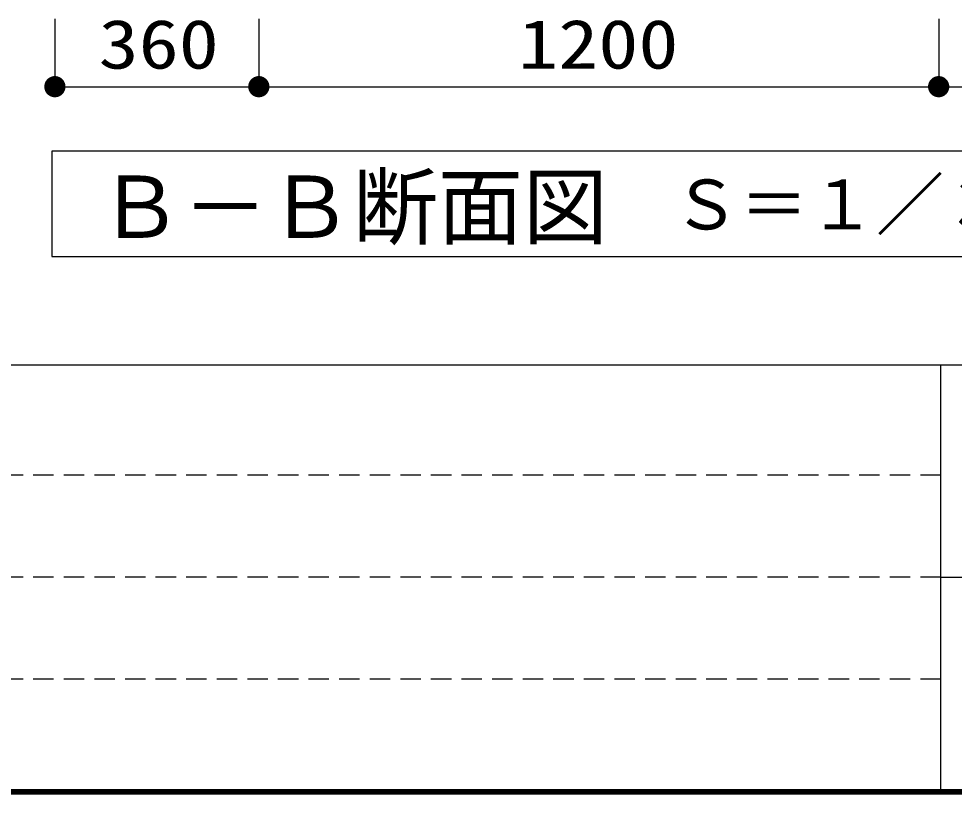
# Model space of a CAD drawing. Units: millimetres, scale not verified. Extents: x -8093 to 8093, y -5792 to 5792.
# Drawn here: x -1703 to -51, y -5792 to -4423 of the extents above; entities that cross this region are included whole.
import ezdxf
from ezdxf.enums import TextEntityAlignment as Align

# ---------------------------------------------------------------- set-up
doc = ezdxf.new("R2010")
doc.units = ezdxf.units.MM
doc.header["$LTSCALE"] = 30
doc.linetypes.add('DASHED1', pattern=[1.8, 1.2, -0.6])
for name, color, linetype, lineweight in [('0-0_Axis_waku', 7, 'Continuous', 25), ('0-1_00クル-フ-0躯体', 3, 'Continuous', 25), ('0-3_00クル-フ-6寸法', 132, 'Continuous', 25)]:
    doc.layers.add(name, color=color, linetype=linetype, lineweight=lineweight)
doc.styles.add('ＭＳ ゴシック', font='')
doc.styles.get('ＭＳ ゴシック').set_extended_font_data('MS Gothic')

msp = doc.modelspace()

# ---------------------------------------------------------------- linework, layer by layer
at = {"layer": '0-0_Axis_waku'}
for p, q in [((-8085, -5034), (8085, -5034)), ((-75.01, -5784), (-75.01, -5034)), ((-75.01, -5409), (8085, -5409)), ((8093.4, -5792.4), (-8093.4, -5792.4)), ((8092.8, -5791.8), (-8092.8, -5791.8)), ((8092.2, -5791.2), (-8092.2, -5791.2)), ((8091.6, -5790.6), (-8091.6, -5790.6)), ((8091, -5790), (-8091, -5790)), ((8090.4, -5789.4), (-8090.4, -5789.4)), ((8089.8, -5788.8), (-8089.8, -5788.8)), ((8089.2, -5788.2), (-8089.2, -5788.2)), ((8088.6, -5787.6), (-8088.6, -5787.6)), ((8088, -5787), (-8088, -5787)), ((8087.4, -5786.4), (-8087.4, -5786.4)), ((8086.8, -5785.8), (-8086.8, -5785.8)), ((8086.2, -5785.2), (-8086.2, -5785.2)), ((8085.6, -5784.6), (-8085.6, -5784.6)), ((-8085, -5784), (8085, -5784))]:
    msp.add_line(p, q, dxfattribs=at)
at = {"layer": '0-0_Axis_waku', "linetype": 'DASHED1'}
for p, q in [((-75, -5229), (-8085, -5229)), ((-75, -5409), (-8085, -5409)), ((-75, -5589), (-8085, -5589))]:
    msp.add_line(p, q, dxfattribs=at)
at = {"layer": '0-1_00クル-フ-0躯体'}
msp.add_lwpolyline([(385.1, -4843.13), (385.1, -4656.82), (-1644.23, -4656.82), (-1644.23, -4843.13)], close=True, dxfattribs=at)
at = {"layer": '0-3_00クル-フ-6寸法', "color": 4}
for p, q in [((-1638.81, -4423.04), (-1638.81, -4543.04)), ((-1278.81, -4423.04), (-1278.81, -4543.04)), ((-1278.81, -4423.04), (-1278.81, -4543.04)), ((-78.81, -4423.04), (-78.81, -4543.04)), ((-78.81, -4423.04), (-78.81, -4543.04)), ((-1638.81, -4543.04), (-1278.81, -4543.04)), ((-1278.81, -4543.04), (-78.81, -4543.04)), ((-78.81, -4543.04), (281.35, -4543.04))]:
    msp.add_line(p, q, dxfattribs=at)
at = {"layer": '0-3_00クル-フ-6寸法'}
for points in [[(-1638.81, -4543.04), (-1644.6, -4525.21), (-1642.32, -4524.62)], [(-1638.81, -4543.04), (-1642.32, -4524.62), (-1639.98, -4524.33)], [(-1638.81, -4543.04), (-1639.98, -4524.33), (-1637.63, -4524.33)], [(-1638.81, -4543.04), (-1637.63, -4524.33), (-1635.29, -4524.62)], [(-1638.81, -4543.04), (-1635.29, -4524.62), (-1633.01, -4525.21)], [(-1278.81, -4543.04), (-1284.6, -4525.21), (-1282.32, -4524.62)], [(-1278.81, -4543.04), (-1284.6, -4525.21), (-1282.32, -4524.62)], [(-1278.81, -4543.04), (-1282.32, -4524.62), (-1279.98, -4524.33)], [(-1278.81, -4543.04), (-1282.32, -4524.62), (-1279.98, -4524.33)], [(-1278.81, -4543.04), (-1279.98, -4524.33), (-1277.63, -4524.33)], [(-1278.81, -4543.04), (-1279.98, -4524.33), (-1277.63, -4524.33)], [(-1278.81, -4543.04), (-1277.63, -4524.33), (-1275.29, -4524.62)], [(-1278.81, -4543.04), (-1277.63, -4524.33), (-1275.29, -4524.62)], [(-1278.81, -4543.04), (-1275.29, -4524.62), (-1273.01, -4525.21)], [(-1278.81, -4543.04), (-1275.29, -4524.62), (-1273.01, -4525.21)], [(-78.81, -4543.04), (-84.6, -4525.21), (-82.32, -4524.62)], [(-78.81, -4543.04), (-84.6, -4525.21), (-82.32, -4524.62)], [(-78.81, -4543.04), (-82.32, -4524.62), (-79.98, -4524.33)], [(-78.81, -4543.04), (-82.32, -4524.62), (-79.98, -4524.33)], [(-78.81, -4543.04), (-79.98, -4524.33), (-77.63, -4524.33)], [(-78.81, -4543.04), (-79.98, -4524.33), (-77.63, -4524.33)], [(-78.81, -4543.04), (-77.63, -4524.33), (-75.29, -4524.62)], [(-78.81, -4543.04), (-77.63, -4524.33), (-75.29, -4524.62)], [(-78.81, -4543.04), (-75.29, -4524.62), (-73.01, -4525.21)], [(-78.81, -4543.04), (-75.29, -4524.62), (-73.01, -4525.21)], [(-1638.81, -4543.04), (-1657.56, -4543.04), (-1657.41, -4540.69)], [(-1638.81, -4543.04), (-1657.41, -4540.69), (-1656.97, -4538.38)], [(-1638.81, -4543.04), (-1656.97, -4538.38), (-1656.24, -4536.14)], [(-1638.81, -4543.04), (-1656.24, -4536.14), (-1655.24, -4534.01)], [(-1638.81, -4543.04), (-1655.24, -4534.01), (-1653.98, -4532.02)], [(-1638.81, -4543.04), (-1653.98, -4532.02), (-1652.48, -4530.2)], [(-1638.81, -4543.04), (-1652.48, -4530.2), (-1650.76, -4528.59)], [(-1638.81, -4543.04), (-1650.76, -4528.59), (-1648.85, -4527.21)], [(-1638.81, -4543.04), (-1648.85, -4527.21), (-1646.79, -4526.07)], [(-1638.81, -4543.04), (-1646.79, -4526.07), (-1644.6, -4525.21)], [(-1638.81, -4543.04), (-1633.01, -4525.21), (-1630.82, -4526.07)], [(-1638.81, -4543.04), (-1630.82, -4526.07), (-1628.76, -4527.21)], [(-1638.81, -4543.04), (-1628.76, -4527.21), (-1626.86, -4528.59)], [(-1638.81, -4543.04), (-1626.86, -4528.59), (-1625.14, -4530.2)], [(-1638.81, -4543.04), (-1625.14, -4530.2), (-1623.64, -4532.02)], [(-1638.81, -4543.04), (-1623.64, -4532.02), (-1622.38, -4534.01)], [(-1638.81, -4543.04), (-1622.38, -4534.01), (-1621.37, -4536.14)], [(-1638.81, -4543.04), (-1621.37, -4536.14), (-1620.65, -4538.38)], [(-1638.81, -4543.04), (-1620.65, -4538.38), (-1620.21, -4540.69)], [(-1638.81, -4543.04), (-1620.21, -4540.69), (-1620.06, -4543.04)], [(-1278.81, -4543.04), (-1297.56, -4543.04), (-1297.41, -4540.69)], [(-1278.81, -4543.04), (-1297.56, -4543.04), (-1297.41, -4540.69)], [(-1278.81, -4543.04), (-1297.41, -4540.69), (-1296.97, -4538.38)], [(-1278.81, -4543.04), (-1297.41, -4540.69), (-1296.97, -4538.38)], [(-1278.81, -4543.04), (-1296.97, -4538.38), (-1296.24, -4536.14)], [(-1278.81, -4543.04), (-1296.97, -4538.38), (-1296.24, -4536.14)], [(-1278.81, -4543.04), (-1296.24, -4536.14), (-1295.24, -4534.01)], [(-1278.81, -4543.04), (-1296.24, -4536.14), (-1295.24, -4534.01)], [(-1278.81, -4543.04), (-1295.24, -4534.01), (-1293.98, -4532.02)], [(-1278.81, -4543.04), (-1295.24, -4534.01), (-1293.98, -4532.02)], [(-1278.81, -4543.04), (-1293.98, -4532.02), (-1292.48, -4530.2)], [(-1278.81, -4543.04), (-1293.98, -4532.02), (-1292.48, -4530.2)], [(-1278.81, -4543.04), (-1292.48, -4530.2), (-1290.76, -4528.59)], [(-1278.81, -4543.04), (-1292.48, -4530.2), (-1290.76, -4528.59)], [(-1278.81, -4543.04), (-1290.76, -4528.59), (-1288.85, -4527.21)], [(-1278.81, -4543.04), (-1290.76, -4528.59), (-1288.85, -4527.21)], [(-1278.81, -4543.04), (-1288.85, -4527.21), (-1286.79, -4526.07)], [(-1278.81, -4543.04), (-1288.85, -4527.21), (-1286.79, -4526.07)], [(-1278.81, -4543.04), (-1286.79, -4526.07), (-1284.6, -4525.21)], [(-1278.81, -4543.04), (-1286.79, -4526.07), (-1284.6, -4525.21)], [(-1278.81, -4543.04), (-1273.01, -4525.21), (-1270.82, -4526.07)], [(-1278.81, -4543.04), (-1273.01, -4525.21), (-1270.82, -4526.07)], [(-1278.81, -4543.04), (-1270.82, -4526.07), (-1268.76, -4527.21)], [(-1278.81, -4543.04), (-1270.82, -4526.07), (-1268.76, -4527.21)], [(-1278.81, -4543.04), (-1268.76, -4527.21), (-1266.86, -4528.59)], [(-1278.81, -4543.04), (-1268.76, -4527.21), (-1266.86, -4528.59)], [(-1278.81, -4543.04), (-1266.86, -4528.59), (-1265.14, -4530.2)], [(-1278.81, -4543.04), (-1266.86, -4528.59), (-1265.14, -4530.2)], [(-1278.81, -4543.04), (-1265.14, -4530.2), (-1263.64, -4532.02)], [(-1278.81, -4543.04), (-1265.14, -4530.2), (-1263.64, -4532.02)], [(-1278.81, -4543.04), (-1263.64, -4532.02), (-1262.38, -4534.01)], [(-1278.81, -4543.04), (-1263.64, -4532.02), (-1262.38, -4534.01)], [(-1278.81, -4543.04), (-1262.38, -4534.01), (-1261.37, -4536.14)], [(-1278.81, -4543.04), (-1262.38, -4534.01), (-1261.37, -4536.14)], [(-1278.81, -4543.04), (-1261.37, -4536.14), (-1260.65, -4538.38)], [(-1278.81, -4543.04), (-1261.37, -4536.14), (-1260.65, -4538.38)], [(-1278.81, -4543.04), (-1260.65, -4538.38), (-1260.21, -4540.69)], [(-1278.81, -4543.04), (-1260.65, -4538.38), (-1260.21, -4540.69)], [(-1278.81, -4543.04), (-1260.21, -4540.69), (-1260.06, -4543.04)], [(-1278.81, -4543.04), (-1260.21, -4540.69), (-1260.06, -4543.04)], [(-78.81, -4543.04), (-97.56, -4543.04), (-97.41, -4540.69)], [(-78.81, -4543.04), (-97.56, -4543.04), (-97.41, -4540.69)], [(-78.81, -4543.04), (-97.41, -4540.69), (-96.97, -4538.38)], [(-78.81, -4543.04), (-97.41, -4540.69), (-96.97, -4538.38)], [(-78.81, -4543.04), (-96.97, -4538.38), (-96.24, -4536.14)], [(-78.81, -4543.04), (-96.97, -4538.38), (-96.24, -4536.14)], [(-78.81, -4543.04), (-96.24, -4536.14), (-95.24, -4534.01)], [(-78.81, -4543.04), (-96.24, -4536.14), (-95.24, -4534.01)], [(-78.81, -4543.04), (-95.24, -4534.01), (-93.98, -4532.02)], [(-78.81, -4543.04), (-95.24, -4534.01), (-93.98, -4532.02)], [(-78.81, -4543.04), (-93.98, -4532.02), (-92.48, -4530.2)], [(-78.81, -4543.04), (-93.98, -4532.02), (-92.48, -4530.2)], [(-78.81, -4543.04), (-92.48, -4530.2), (-90.76, -4528.59)], [(-78.81, -4543.04), (-92.48, -4530.2), (-90.76, -4528.59)], [(-78.81, -4543.04), (-90.76, -4528.59), (-88.85, -4527.21)], [(-78.81, -4543.04), (-90.76, -4528.59), (-88.85, -4527.21)], [(-78.81, -4543.04), (-88.85, -4527.21), (-86.79, -4526.07)], [(-78.81, -4543.04), (-88.85, -4527.21), (-86.79, -4526.07)], [(-78.81, -4543.04), (-86.79, -4526.07), (-84.6, -4525.21)], [(-78.81, -4543.04), (-86.79, -4526.07), (-84.6, -4525.21)], [(-78.81, -4543.04), (-73.01, -4525.21), (-70.82, -4526.07)], [(-78.81, -4543.04), (-73.01, -4525.21), (-70.82, -4526.07)], [(-78.81, -4543.04), (-70.82, -4526.07), (-68.76, -4527.21)], [(-78.81, -4543.04), (-70.82, -4526.07), (-68.76, -4527.21)], [(-78.81, -4543.04), (-68.76, -4527.21), (-66.86, -4528.59)], [(-78.81, -4543.04), (-68.76, -4527.21), (-66.86, -4528.59)], [(-78.81, -4543.04), (-66.86, -4528.59), (-65.14, -4530.2)], [(-78.81, -4543.04), (-66.86, -4528.59), (-65.14, -4530.2)], [(-78.81, -4543.04), (-65.14, -4530.2), (-63.64, -4532.02)], [(-78.81, -4543.04), (-65.14, -4530.2), (-63.64, -4532.02)], [(-78.81, -4543.04), (-63.64, -4532.02), (-62.38, -4534.01)], [(-78.81, -4543.04), (-63.64, -4532.02), (-62.38, -4534.01)], [(-78.81, -4543.04), (-62.38, -4534.01), (-61.37, -4536.14)], [(-78.81, -4543.04), (-62.38, -4534.01), (-61.37, -4536.14)], [(-78.81, -4543.04), (-61.37, -4536.14), (-60.65, -4538.38)], [(-78.81, -4543.04), (-61.37, -4536.14), (-60.65, -4538.38)], [(-78.81, -4543.04), (-60.65, -4538.38), (-60.21, -4540.69)], [(-78.81, -4543.04), (-60.65, -4538.38), (-60.21, -4540.69)], [(-78.81, -4543.04), (-60.21, -4540.69), (-60.06, -4543.04)], [(-78.81, -4543.04), (-60.21, -4540.69), (-60.06, -4543.04)], [(-1638.81, -4543.04), (-1657.41, -4545.39), (-1657.56, -4543.04)], [(-1638.81, -4543.04), (-1656.97, -4547.7), (-1657.41, -4545.39)], [(-1638.81, -4543.04), (-1656.24, -4549.94), (-1656.97, -4547.7)], [(-1638.81, -4543.04), (-1655.24, -4552.07), (-1656.24, -4549.94)], [(-1638.81, -4543.04), (-1653.98, -4554.06), (-1655.24, -4552.07)], [(-1638.81, -4543.04), (-1652.48, -4555.88), (-1653.98, -4554.06)], [(-1638.81, -4543.04), (-1650.76, -4557.49), (-1652.48, -4555.88)], [(-1638.81, -4543.04), (-1648.85, -4558.87), (-1650.76, -4557.49)], [(-1638.81, -4543.04), (-1646.79, -4560.01), (-1648.85, -4558.87)], [(-1638.81, -4543.04), (-1644.6, -4560.87), (-1646.79, -4560.01)], [(-1638.81, -4543.04), (-1642.32, -4561.46), (-1644.6, -4560.87)], [(-1638.81, -4543.04), (-1639.98, -4561.75), (-1642.32, -4561.46)], [(-1638.81, -4543.04), (-1637.63, -4561.75), (-1639.98, -4561.75)], [(-1638.81, -4543.04), (-1635.29, -4561.46), (-1637.63, -4561.75)], [(-1638.81, -4543.04), (-1633.01, -4560.87), (-1635.29, -4561.46)], [(-1638.81, -4543.04), (-1630.82, -4560.01), (-1633.01, -4560.87)], [(-1638.81, -4543.04), (-1628.76, -4558.87), (-1630.82, -4560.01)], [(-1638.81, -4543.04), (-1626.86, -4557.49), (-1628.76, -4558.87)], [(-1638.81, -4543.04), (-1625.14, -4555.88), (-1626.86, -4557.49)], [(-1638.81, -4543.04), (-1623.64, -4554.06), (-1625.14, -4555.88)], [(-1638.81, -4543.04), (-1622.38, -4552.07), (-1623.64, -4554.06)], [(-1638.81, -4543.04), (-1621.37, -4549.94), (-1622.38, -4552.07)], [(-1638.81, -4543.04), (-1620.65, -4547.7), (-1621.37, -4549.94)], [(-1638.81, -4543.04), (-1620.21, -4545.39), (-1620.65, -4547.7)], [(-1638.81, -4543.04), (-1620.06, -4543.04), (-1620.21, -4545.39)], [(-1278.81, -4543.04), (-1297.41, -4545.39), (-1297.56, -4543.04)], [(-1278.81, -4543.04), (-1297.41, -4545.39), (-1297.56, -4543.04)], [(-1278.81, -4543.04), (-1296.97, -4547.7), (-1297.41, -4545.39)], [(-1278.81, -4543.04), (-1296.97, -4547.7), (-1297.41, -4545.39)], [(-1278.81, -4543.04), (-1296.24, -4549.94), (-1296.97, -4547.7)], [(-1278.81, -4543.04), (-1296.24, -4549.94), (-1296.97, -4547.7)], [(-1278.81, -4543.04), (-1295.24, -4552.07), (-1296.24, -4549.94)], [(-1278.81, -4543.04), (-1295.24, -4552.07), (-1296.24, -4549.94)], [(-1278.81, -4543.04), (-1293.98, -4554.06), (-1295.24, -4552.07)], [(-1278.81, -4543.04), (-1293.98, -4554.06), (-1295.24, -4552.07)], [(-1278.81, -4543.04), (-1292.48, -4555.88), (-1293.98, -4554.06)], [(-1278.81, -4543.04), (-1292.48, -4555.88), (-1293.98, -4554.06)], [(-1278.81, -4543.04), (-1290.76, -4557.49), (-1292.48, -4555.88)], [(-1278.81, -4543.04), (-1290.76, -4557.49), (-1292.48, -4555.88)], [(-1278.81, -4543.04), (-1288.85, -4558.87), (-1290.76, -4557.49)], [(-1278.81, -4543.04), (-1288.85, -4558.87), (-1290.76, -4557.49)], [(-1278.81, -4543.04), (-1286.79, -4560.01), (-1288.85, -4558.87)], [(-1278.81, -4543.04), (-1286.79, -4560.01), (-1288.85, -4558.87)], [(-1278.81, -4543.04), (-1284.6, -4560.87), (-1286.79, -4560.01)], [(-1278.81, -4543.04), (-1284.6, -4560.87), (-1286.79, -4560.01)], [(-1278.81, -4543.04), (-1282.32, -4561.46), (-1284.6, -4560.87)], [(-1278.81, -4543.04), (-1282.32, -4561.46), (-1284.6, -4560.87)], [(-1278.81, -4543.04), (-1279.98, -4561.75), (-1282.32, -4561.46)], [(-1278.81, -4543.04), (-1279.98, -4561.75), (-1282.32, -4561.46)], [(-1278.81, -4543.04), (-1277.63, -4561.75), (-1279.98, -4561.75)], [(-1278.81, -4543.04), (-1277.63, -4561.75), (-1279.98, -4561.75)], [(-1278.81, -4543.04), (-1275.29, -4561.46), (-1277.63, -4561.75)], [(-1278.81, -4543.04), (-1273.01, -4560.87), (-1275.29, -4561.46)], [(-1278.81, -4543.04), (-1270.82, -4560.01), (-1273.01, -4560.87)], [(-1278.81, -4543.04), (-1268.76, -4558.87), (-1270.82, -4560.01)], [(-1278.81, -4543.04), (-1266.86, -4557.49), (-1268.76, -4558.87)], [(-1278.81, -4543.04), (-1265.14, -4555.88), (-1266.86, -4557.49)], [(-1278.81, -4543.04), (-1263.64, -4554.06), (-1265.14, -4555.88)], [(-1278.81, -4543.04), (-1262.38, -4552.07), (-1263.64, -4554.06)], [(-1278.81, -4543.04), (-1261.37, -4549.94), (-1262.38, -4552.07)], [(-1278.81, -4543.04), (-1260.65, -4547.7), (-1261.37, -4549.94)], [(-1278.81, -4543.04), (-1260.21, -4545.39), (-1260.65, -4547.7)], [(-1278.81, -4543.04), (-1260.06, -4543.04), (-1260.21, -4545.39)], [(-1278.81, -4543.04), (-1275.29, -4561.46), (-1277.63, -4561.75)], [(-1278.81, -4543.04), (-1273.01, -4560.87), (-1275.29, -4561.46)], [(-1278.81, -4543.04), (-1270.82, -4560.01), (-1273.01, -4560.87)], [(-1278.81, -4543.04), (-1268.76, -4558.87), (-1270.82, -4560.01)], [(-1278.81, -4543.04), (-1266.86, -4557.49), (-1268.76, -4558.87)], [(-1278.81, -4543.04), (-1265.14, -4555.88), (-1266.86, -4557.49)], [(-1278.81, -4543.04), (-1263.64, -4554.06), (-1265.14, -4555.88)], [(-1278.81, -4543.04), (-1262.38, -4552.07), (-1263.64, -4554.06)], [(-1278.81, -4543.04), (-1261.37, -4549.94), (-1262.38, -4552.07)], [(-1278.81, -4543.04), (-1260.65, -4547.7), (-1261.37, -4549.94)], [(-1278.81, -4543.04), (-1260.21, -4545.39), (-1260.65, -4547.7)], [(-1278.81, -4543.04), (-1260.06, -4543.04), (-1260.21, -4545.39)], [(-78.81, -4543.04), (-97.41, -4545.39), (-97.56, -4543.04)], [(-78.81, -4543.04), (-97.41, -4545.39), (-97.56, -4543.04)], [(-78.81, -4543.04), (-96.97, -4547.7), (-97.41, -4545.39)], [(-78.81, -4543.04), (-96.97, -4547.7), (-97.41, -4545.39)], [(-78.81, -4543.04), (-96.24, -4549.94), (-96.97, -4547.7)], [(-78.81, -4543.04), (-96.24, -4549.94), (-96.97, -4547.7)], [(-78.81, -4543.04), (-95.24, -4552.07), (-96.24, -4549.94)], [(-78.81, -4543.04), (-95.24, -4552.07), (-96.24, -4549.94)], [(-78.81, -4543.04), (-93.98, -4554.06), (-95.24, -4552.07)], [(-78.81, -4543.04), (-93.98, -4554.06), (-95.24, -4552.07)], [(-78.81, -4543.04), (-92.48, -4555.88), (-93.98, -4554.06)], [(-78.81, -4543.04), (-92.48, -4555.88), (-93.98, -4554.06)], [(-78.81, -4543.04), (-90.76, -4557.49), (-92.48, -4555.88)], [(-78.81, -4543.04), (-90.76, -4557.49), (-92.48, -4555.88)], [(-78.81, -4543.04), (-88.85, -4558.87), (-90.76, -4557.49)], [(-78.81, -4543.04), (-88.85, -4558.87), (-90.76, -4557.49)], [(-78.81, -4543.04), (-86.79, -4560.01), (-88.85, -4558.87)], [(-78.81, -4543.04), (-86.79, -4560.01), (-88.85, -4558.87)], [(-78.81, -4543.04), (-84.6, -4560.87), (-86.79, -4560.01)], [(-78.81, -4543.04), (-84.6, -4560.87), (-86.79, -4560.01)], [(-78.81, -4543.04), (-82.32, -4561.46), (-84.6, -4560.87)], [(-78.81, -4543.04), (-82.32, -4561.46), (-84.6, -4560.87)], [(-78.81, -4543.04), (-79.98, -4561.75), (-82.32, -4561.46)], [(-78.81, -4543.04), (-79.98, -4561.75), (-82.32, -4561.46)], [(-78.81, -4543.04), (-77.63, -4561.75), (-79.98, -4561.75)], [(-78.81, -4543.04), (-77.63, -4561.75), (-79.98, -4561.75)], [(-78.81, -4543.04), (-75.29, -4561.46), (-77.63, -4561.75)], [(-78.81, -4543.04), (-73.01, -4560.87), (-75.29, -4561.46)], [(-78.81, -4543.04), (-70.82, -4560.01), (-73.01, -4560.87)], [(-78.81, -4543.04), (-68.76, -4558.87), (-70.82, -4560.01)], [(-78.81, -4543.04), (-66.86, -4557.49), (-68.76, -4558.87)], [(-78.81, -4543.04), (-65.14, -4555.88), (-66.86, -4557.49)], [(-78.81, -4543.04), (-63.64, -4554.06), (-65.14, -4555.88)], [(-78.81, -4543.04), (-62.38, -4552.07), (-63.64, -4554.06)], [(-78.81, -4543.04), (-61.37, -4549.94), (-62.38, -4552.07)], [(-78.81, -4543.04), (-60.65, -4547.7), (-61.37, -4549.94)], [(-78.81, -4543.04), (-60.21, -4545.39), (-60.65, -4547.7)], [(-78.81, -4543.04), (-60.06, -4543.04), (-60.21, -4545.39)], [(-78.81, -4543.04), (-75.29, -4561.46), (-77.63, -4561.75)], [(-78.81, -4543.04), (-73.01, -4560.87), (-75.29, -4561.46)], [(-78.81, -4543.04), (-70.82, -4560.01), (-73.01, -4560.87)], [(-78.81, -4543.04), (-68.76, -4558.87), (-70.82, -4560.01)], [(-78.81, -4543.04), (-66.86, -4557.49), (-68.76, -4558.87)], [(-78.81, -4543.04), (-65.14, -4555.88), (-66.86, -4557.49)], [(-78.81, -4543.04), (-63.64, -4554.06), (-65.14, -4555.88)], [(-78.81, -4543.04), (-62.38, -4552.07), (-63.64, -4554.06)], [(-78.81, -4543.04), (-61.37, -4549.94), (-62.38, -4552.07)], [(-78.81, -4543.04), (-60.65, -4547.7), (-61.37, -4549.94)], [(-78.81, -4543.04), (-60.21, -4545.39), (-60.65, -4547.7)], [(-78.81, -4543.04), (-60.06, -4543.04), (-60.21, -4545.39)]]:
    msp.add_solid(points, dxfattribs=at)

# ---------------------------------------------------------------- texts
at = {"layer": '0-1_00クル-フ-0躯体', "color": 4, "style": 'ＭＳ ゴシック'}
for s, height, p in [('Ｂ－Ｂ断面図', 110, (-1562.99, -4843.09)), ('Ｓ＝１／３０', 87.98, (-549.43, -4821.42))]:
    msp.add_text(s, height=height, dxfattribs=at).set_placement(p, align=Align.BOTTOM_LEFT)
at = {"layer": '0-3_00クル-フ-6寸法', "color": 3, "style": 'ＭＳ ゴシック', "width": 1.2}
for s, p in [('360', (-1561.66, -4537.19)), ('1200', (-821.09, -4537.19))]:
    msp.add_text(s, height=86.66, dxfattribs=at).set_placement(p, align=Align.BOTTOM_LEFT)

doc.saveas('drawing.dxf')
